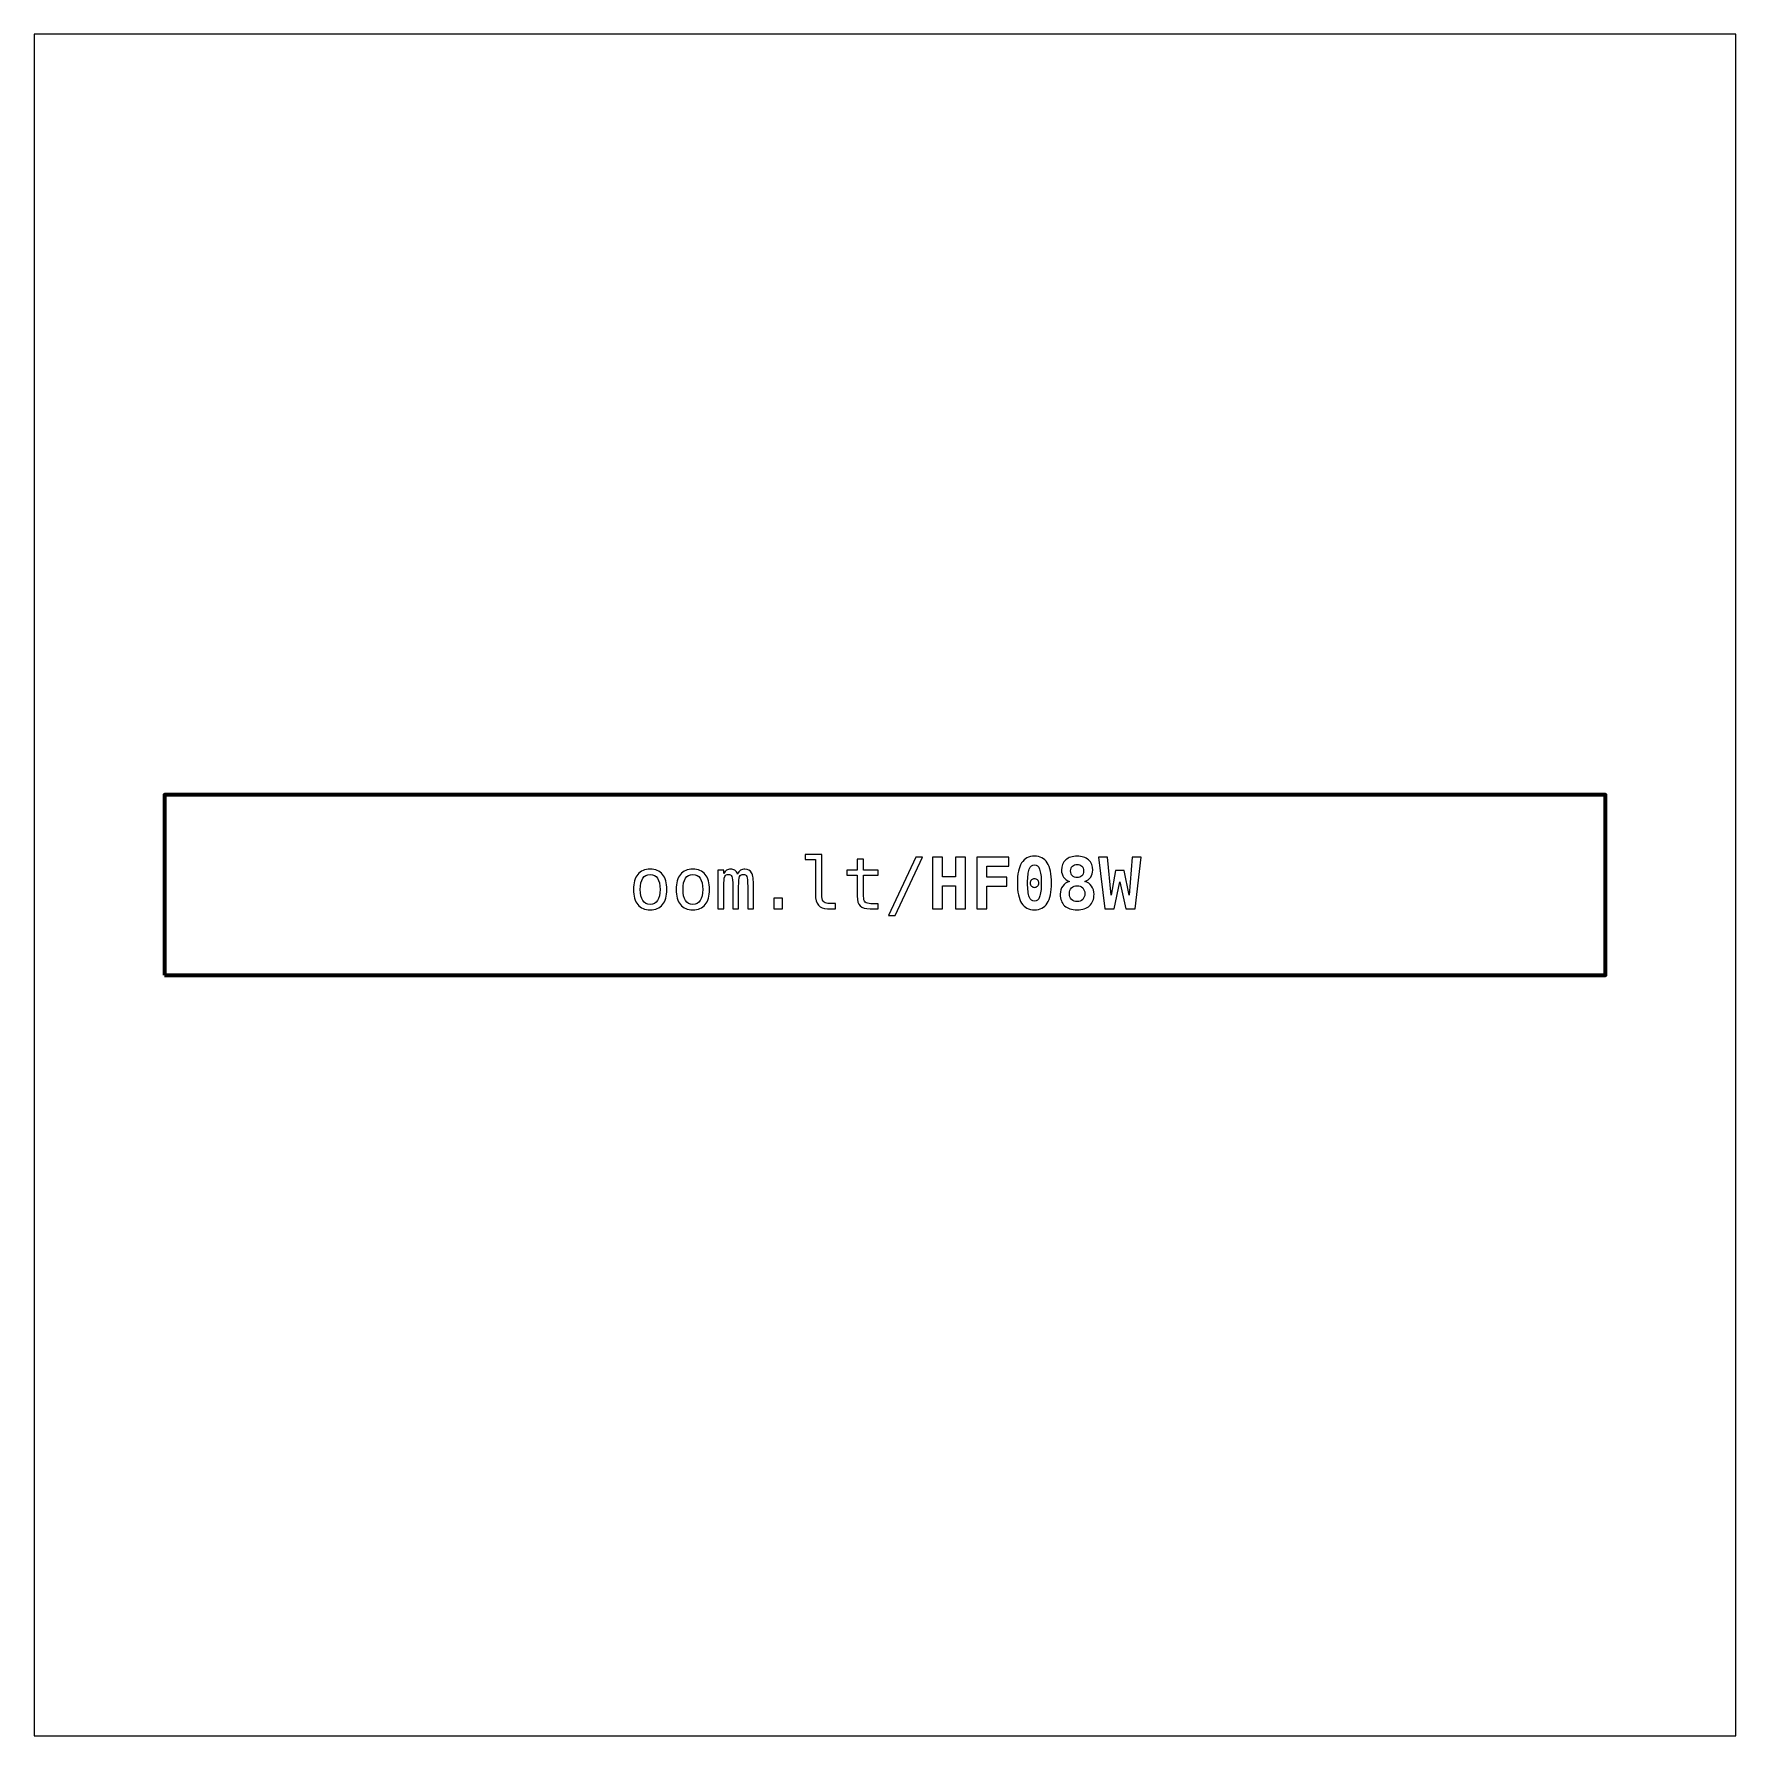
# Model space of a CAD drawing. Header units: centimetres. Extents: x -11.7 to -9.3, y -16.05 to -13.65.
import ezdxf

# ---------------------------------------------------------------- set-up
doc = ezdxf.new("R2010")
doc.units = ezdxf.units.CM
doc.header["$MEASUREMENT"] = 0
doc.layers.add('Layer 1', color=7, linetype='Continuous')

msp = doc.modelspace()

# ---------------------------------------------------------------- linework, layer by layer
at = {"layer": 'Layer 1', "color": 7}
msp.add_lwpolyline([(-11.7, -16.05), (-9.3, -16.05), (-9.3, -13.65), (-11.7, -13.65), (-11.7, -16.05)], close=True, dxfattribs=at)
at = {"layer": 'Layer 1', "color": 7, "lineweight": 100}
msp.add_lwpolyline([(-11.516, -14.977), (-9.484, -14.977), (-9.484, -14.723), (-11.516, -14.723), (-11.516, -14.977)], close=True, dxfattribs=at)
at = {"layer": 'Layer 1', "color": 250}
for points, knots in [([(-10.58922, -14.8638), (-10.58922, -14.86784), (-10.58848, -14.87087), (-10.587, -14.87292), (-10.587, -14.87292), (-10.58552, -14.87497), (-10.58333, -14.876), (-10.58043, -14.876), (-10.58043, -14.876), (-10.58043, -14.876), (-10.56993, -14.876), (-10.56993, -14.876), (-10.56993, -14.876), (-10.56993, -14.876), (-10.56993, -14.88362), (-10.56993, -14.88362), (-10.56993, -14.88362), (-10.56993, -14.88362), (-10.5813, -14.88362), (-10.5813, -14.88362), (-10.5813, -14.88362), (-10.58668, -14.88362), (-10.59083, -14.88189), (-10.59378, -14.87844), (-10.59378, -14.87844), (-10.59673, -14.87499), (-10.5982, -14.8701), (-10.5982, -14.8638), (-10.5982, -14.8638), (-10.5982, -14.8638), (-10.5982, -14.81413), (-10.5982, -14.81413), (-10.5982, -14.81413), (-10.5982, -14.81413), (-10.6126, -14.81413), (-10.6126, -14.81413), (-10.6126, -14.81413), (-10.6126, -14.81413), (-10.6126, -14.8071), (-10.6126, -14.8071), (-10.6126, -14.8071), (-10.6126, -14.8071), (-10.58922, -14.8071), (-10.58922, -14.8071), (-10.58922, -14.8071), (-10.58922, -14.8071), (-10.58922, -14.8638), (-10.58922, -14.8638)], [0, 0, 0, 0, 0.0833333, 0.0833333, 0.0833333, 0.0833333, 0.1666667, 0.1666667, 0.1666667, 0.1666667, 0.25, 0.25, 0.25, 0.25, 0.3333333, 0.3333333, 0.3333333, 0.3333333, 0.4166667, 0.4166667, 0.4166667, 0.4166667, 0.5, 0.5, 0.5, 0.5, 0.5833333, 0.5833333, 0.5833333, 0.5833333, 0.6666667, 0.6666667, 0.6666667, 0.6666667, 0.75, 0.75, 0.75, 0.75, 0.8333333, 0.8333333, 0.8333333, 0.8333333, 0.9166667, 0.9166667, 0.9166667, 0.9166667, 1, 1, 1, 1]), ([(-10.83117, -14.82761), (-10.82359, -14.82761), (-10.81779, -14.83006), (-10.81377, -14.83498), (-10.81377, -14.83498), (-10.80975, -14.8399), (-10.80774, -14.84702), (-10.80774, -14.85632), (-10.80774, -14.85632), (-10.80774, -14.86567), (-10.80974, -14.87279), (-10.81374, -14.87769), (-10.81374, -14.87769), (-10.81776, -14.88259), (-10.82356, -14.88504), (-10.83117, -14.88504), (-10.83117, -14.88504), (-10.83877, -14.88504), (-10.84456, -14.88259), (-10.84858, -14.87769), (-10.84858, -14.87769), (-10.85258, -14.87279), (-10.85458, -14.86567), (-10.85458, -14.85632), (-10.85458, -14.85632), (-10.85458, -14.84702), (-10.85258, -14.8399), (-10.84858, -14.83498), (-10.84858, -14.83498), (-10.84456, -14.83006), (-10.83877, -14.82761), (-10.83117, -14.82761)], [0, 0, 0, 0, 0.125, 0.125, 0.125, 0.125, 0.25, 0.25, 0.25, 0.25, 0.375, 0.375, 0.375, 0.375, 0.5, 0.5, 0.5, 0.5, 0.625, 0.625, 0.625, 0.625, 0.75, 0.75, 0.75, 0.75, 0.875, 0.875, 0.875, 0.875, 1, 1, 1, 1]), ([(-10.77096, -14.82761), (-10.76338, -14.82761), (-10.75758, -14.83006), (-10.75356, -14.83498), (-10.75356, -14.83498), (-10.74954, -14.8399), (-10.74753, -14.84702), (-10.74753, -14.85632), (-10.74753, -14.85632), (-10.74753, -14.86567), (-10.74953, -14.87279), (-10.75353, -14.87769), (-10.75353, -14.87769), (-10.75755, -14.88259), (-10.76335, -14.88504), (-10.77096, -14.88504), (-10.77096, -14.88504), (-10.77856, -14.88504), (-10.78435, -14.88259), (-10.78837, -14.87769), (-10.78837, -14.87769), (-10.79237, -14.87279), (-10.79437, -14.86567), (-10.79437, -14.85632), (-10.79437, -14.85632), (-10.79437, -14.84702), (-10.79237, -14.8399), (-10.78837, -14.83498), (-10.78837, -14.83498), (-10.78435, -14.83006), (-10.77856, -14.82761), (-10.77096, -14.82761)], [0, 0, 0, 0, 0.125, 0.125, 0.125, 0.125, 0.25, 0.25, 0.25, 0.25, 0.375, 0.375, 0.375, 0.375, 0.5, 0.5, 0.5, 0.5, 0.625, 0.625, 0.625, 0.625, 0.75, 0.75, 0.75, 0.75, 0.875, 0.875, 0.875, 0.875, 1, 1, 1, 1]), ([(-10.70784, -14.8345), (-10.70674, -14.83215), (-10.70532, -14.83041), (-10.7036, -14.8293), (-10.7036, -14.8293), (-10.7019, -14.82818), (-10.69984, -14.82761), (-10.69744, -14.82761), (-10.69744, -14.82761), (-10.69304, -14.82761), (-10.68993, -14.82931), (-10.68813, -14.83271), (-10.68813, -14.83271), (-10.68632, -14.83612), (-10.68542, -14.84252), (-10.68542, -14.85193), (-10.68542, -14.85193), (-10.68542, -14.85193), (-10.68542, -14.88362), (-10.68542, -14.88362), (-10.68542, -14.88362), (-10.68542, -14.88362), (-10.69362, -14.88362), (-10.69362, -14.88362), (-10.69362, -14.88362), (-10.69362, -14.88362), (-10.69362, -14.85232), (-10.69362, -14.85232), (-10.69362, -14.85232), (-10.69362, -14.8446), (-10.69405, -14.83982), (-10.69492, -14.83793), (-10.69492, -14.83793), (-10.69577, -14.83607), (-10.69735, -14.83513), (-10.69964, -14.83513), (-10.69964, -14.83513), (-10.70224, -14.83513), (-10.70402, -14.83613), (-10.70499, -14.83813), (-10.70499, -14.83813), (-10.70594, -14.84013), (-10.70642, -14.84487), (-10.70642, -14.85232), (-10.70642, -14.85232), (-10.70642, -14.85232), (-10.70642, -14.88362), (-10.70642, -14.88362), (-10.70642, -14.88362), (-10.70642, -14.88362), (-10.71462, -14.88362), (-10.71462, -14.88362), (-10.71462, -14.88362), (-10.71462, -14.88362), (-10.71462, -14.85232), (-10.71462, -14.85232), (-10.71462, -14.85232), (-10.71462, -14.8445), (-10.71509, -14.83968), (-10.71602, -14.83787), (-10.71602, -14.83787), (-10.71694, -14.83605), (-10.7186, -14.83513), (-10.72102, -14.83513), (-10.72102, -14.83513), (-10.7234, -14.83513), (-10.72506, -14.83613), (-10.72597, -14.83813), (-10.72597, -14.83813), (-10.72691, -14.84013), (-10.72737, -14.84487), (-10.72737, -14.85232), (-10.72737, -14.85232), (-10.72737, -14.85232), (-10.72737, -14.88362), (-10.72737, -14.88362), (-10.72737, -14.88362), (-10.72737, -14.88362), (-10.73552, -14.88362), (-10.73552, -14.88362), (-10.73552, -14.88362), (-10.73552, -14.88362), (-10.73552, -14.82893), (-10.73552, -14.82893), (-10.73552, -14.82893), (-10.73552, -14.82893), (-10.72737, -14.82893), (-10.72737, -14.82893), (-10.72737, -14.82893), (-10.72737, -14.82893), (-10.72737, -14.83361), (-10.72737, -14.83361), (-10.72737, -14.83361), (-10.72631, -14.83166), (-10.72496, -14.83018), (-10.72334, -14.82915), (-10.72334, -14.82915), (-10.72174, -14.82813), (-10.7199, -14.82761), (-10.71785, -14.82761), (-10.71785, -14.82761), (-10.71537, -14.82761), (-10.71332, -14.82818), (-10.71167, -14.82931), (-10.71167, -14.82931), (-10.71002, -14.83046), (-10.70875, -14.83218), (-10.70784, -14.8345)], [0, 0, 0, 0, 0.037037, 0.037037, 0.037037, 0.037037, 0.0740741, 0.0740741, 0.0740741, 0.0740741, 0.1111111, 0.1111111, 0.1111111, 0.1111111, 0.1481481, 0.1481481, 0.1481481, 0.1481481, 0.1851852, 0.1851852, 0.1851852, 0.1851852, 0.2222222, 0.2222222, 0.2222222, 0.2222222, 0.2592593, 0.2592593, 0.2592593, 0.2592593, 0.2962963, 0.2962963, 0.2962963, 0.2962963, 0.3333333, 0.3333333, 0.3333333, 0.3333333, 0.3703704, 0.3703704, 0.3703704, 0.3703704, 0.4074074, 0.4074074, 0.4074074, 0.4074074, 0.4444444, 0.4444444, 0.4444444, 0.4444444, 0.4814815, 0.4814815, 0.4814815, 0.4814815, 0.5185185, 0.5185185, 0.5185185, 0.5185185, 0.5555556, 0.5555556, 0.5555556, 0.5555556, 0.5925926, 0.5925926, 0.5925926, 0.5925926, 0.6296296, 0.6296296, 0.6296296, 0.6296296, 0.6666667, 0.6666667, 0.6666667, 0.6666667, 0.7037037, 0.7037037, 0.7037037, 0.7037037, 0.7407407, 0.7407407, 0.7407407, 0.7407407, 0.7777778, 0.7777778, 0.7777778, 0.7777778, 0.8148148, 0.8148148, 0.8148148, 0.8148148, 0.8518519, 0.8518519, 0.8518519, 0.8518519, 0.8888889, 0.8888889, 0.8888889, 0.8888889, 0.9259259, 0.9259259, 0.9259259, 0.9259259, 0.962963, 0.962963, 0.962963, 0.962963, 1, 1, 1, 1]), ([(-10.53022, -14.8134), (-10.53022, -14.8134), (-10.53022, -14.82893), (-10.53022, -14.82893), (-10.53022, -14.82893), (-10.53022, -14.82893), (-10.5098, -14.82893), (-10.5098, -14.82893), (-10.5098, -14.82893), (-10.5098, -14.82893), (-10.5098, -14.83592), (-10.5098, -14.83592), (-10.5098, -14.83592), (-10.5098, -14.83592), (-10.53022, -14.83592), (-10.53022, -14.83592), (-10.53022, -14.83592), (-10.53022, -14.83592), (-10.53022, -14.8656), (-10.53022, -14.8656), (-10.53022, -14.8656), (-10.53022, -14.86964), (-10.52946, -14.87245), (-10.52792, -14.87404), (-10.52792, -14.87404), (-10.52639, -14.87564), (-10.52372, -14.87644), (-10.51992, -14.87644), (-10.51992, -14.87644), (-10.51992, -14.87644), (-10.5098, -14.87644), (-10.5098, -14.87644), (-10.5098, -14.87644), (-10.5098, -14.87644), (-10.5098, -14.88362), (-10.5098, -14.88362), (-10.5098, -14.88362), (-10.5098, -14.88362), (-10.52079, -14.88362), (-10.52079, -14.88362), (-10.52079, -14.88362), (-10.52754, -14.88362), (-10.53229, -14.88227), (-10.53506, -14.87957), (-10.53506, -14.87957), (-10.53782, -14.87687), (-10.53921, -14.8722), (-10.53921, -14.8656), (-10.53921, -14.8656), (-10.53921, -14.8656), (-10.53921, -14.83592), (-10.53921, -14.83592), (-10.53921, -14.83592), (-10.53921, -14.83592), (-10.55381, -14.83592), (-10.55381, -14.83592), (-10.55381, -14.83592), (-10.55381, -14.83592), (-10.55381, -14.82893), (-10.55381, -14.82893), (-10.55381, -14.82893), (-10.55381, -14.82893), (-10.53921, -14.82893), (-10.53921, -14.82893), (-10.53921, -14.82893), (-10.53921, -14.82893), (-10.53921, -14.8134), (-10.53921, -14.8134), (-10.53921, -14.8134), (-10.53921, -14.8134), (-10.53022, -14.8134), (-10.53022, -14.8134)], [0, 0, 0, 0, 0.0555556, 0.0555556, 0.0555556, 0.0555556, 0.1111111, 0.1111111, 0.1111111, 0.1111111, 0.1666667, 0.1666667, 0.1666667, 0.1666667, 0.2222222, 0.2222222, 0.2222222, 0.2222222, 0.2777778, 0.2777778, 0.2777778, 0.2777778, 0.3333333, 0.3333333, 0.3333333, 0.3333333, 0.3888889, 0.3888889, 0.3888889, 0.3888889, 0.4444444, 0.4444444, 0.4444444, 0.4444444, 0.5, 0.5, 0.5, 0.5, 0.5555556, 0.5555556, 0.5555556, 0.5555556, 0.6111111, 0.6111111, 0.6111111, 0.6111111, 0.6666667, 0.6666667, 0.6666667, 0.6666667, 0.7222222, 0.7222222, 0.7222222, 0.7222222, 0.7777778, 0.7777778, 0.7777778, 0.7777778, 0.8333333, 0.8333333, 0.8333333, 0.8333333, 0.8888889, 0.8888889, 0.8888889, 0.8888889, 0.9444444, 0.9444444, 0.9444444, 0.9444444, 1, 1, 1, 1]), ([(-10.45658, -14.81071), (-10.45658, -14.81071), (-10.44729, -14.81071), (-10.44729, -14.81071), (-10.44729, -14.81071), (-10.44729, -14.81071), (-10.48568, -14.8929), (-10.48568, -14.8929), (-10.48568, -14.8929), (-10.48568, -14.8929), (-10.49502, -14.8929), (-10.49502, -14.8929), (-10.49502, -14.8929), (-10.49502, -14.8929), (-10.45658, -14.81071), (-10.45658, -14.81071)], [0, 0, 0, 0, 0.25, 0.25, 0.25, 0.25, 0.5, 0.5, 0.5, 0.5, 0.75, 0.75, 0.75, 0.75, 1, 1, 1, 1]), ([(-10.43311, -14.81071), (-10.43311, -14.81071), (-10.4187, -14.81071), (-10.4187, -14.81071), (-10.4187, -14.81071), (-10.4187, -14.81071), (-10.4187, -14.8385), (-10.4187, -14.8385), (-10.4187, -14.8385), (-10.4187, -14.8385), (-10.40067, -14.8385), (-10.40067, -14.8385), (-10.40067, -14.8385), (-10.40067, -14.8385), (-10.40067, -14.81071), (-10.40067, -14.81071), (-10.40067, -14.81071), (-10.40067, -14.81071), (-10.38627, -14.81071), (-10.38627, -14.81071), (-10.38627, -14.81071), (-10.38627, -14.81071), (-10.38627, -14.88362), (-10.38627, -14.88362), (-10.38627, -14.88362), (-10.38627, -14.88362), (-10.40067, -14.88362), (-10.40067, -14.88362), (-10.40067, -14.88362), (-10.40067, -14.88362), (-10.40067, -14.8512), (-10.40067, -14.8512), (-10.40067, -14.8512), (-10.40067, -14.8512), (-10.4187, -14.8512), (-10.4187, -14.8512), (-10.4187, -14.8512), (-10.4187, -14.8512), (-10.4187, -14.88362), (-10.4187, -14.88362), (-10.4187, -14.88362), (-10.4187, -14.88362), (-10.43311, -14.88362), (-10.43311, -14.88362), (-10.43311, -14.88362), (-10.43311, -14.88362), (-10.43311, -14.81071), (-10.43311, -14.81071)], [0, 0, 0, 0, 0.0833333, 0.0833333, 0.0833333, 0.0833333, 0.1666667, 0.1666667, 0.1666667, 0.1666667, 0.25, 0.25, 0.25, 0.25, 0.3333333, 0.3333333, 0.3333333, 0.3333333, 0.4166667, 0.4166667, 0.4166667, 0.4166667, 0.5, 0.5, 0.5, 0.5, 0.5833333, 0.5833333, 0.5833333, 0.5833333, 0.6666667, 0.6666667, 0.6666667, 0.6666667, 0.75, 0.75, 0.75, 0.75, 0.8333333, 0.8333333, 0.8333333, 0.8333333, 0.9166667, 0.9166667, 0.9166667, 0.9166667, 1, 1, 1, 1]), ([(-10.32527, -14.82341), (-10.32527, -14.82341), (-10.35629, -14.82341), (-10.35629, -14.82341), (-10.35629, -14.82341), (-10.35629, -14.82341), (-10.35629, -14.83913), (-10.35629, -14.83913), (-10.35629, -14.83913), (-10.35629, -14.83913), (-10.32806, -14.83913), (-10.32806, -14.83913), (-10.32806, -14.83913), (-10.32806, -14.83913), (-10.32806, -14.85183), (-10.32806, -14.85183), (-10.32806, -14.85183), (-10.32806, -14.85183), (-10.35629, -14.85183), (-10.35629, -14.85183), (-10.35629, -14.85183), (-10.35629, -14.85183), (-10.35629, -14.88362), (-10.35629, -14.88362), (-10.35629, -14.88362), (-10.35629, -14.88362), (-10.3707, -14.88362), (-10.3707, -14.88362), (-10.3707, -14.88362), (-10.3707, -14.88362), (-10.3707, -14.81071), (-10.3707, -14.81071), (-10.3707, -14.81071), (-10.3707, -14.81071), (-10.32527, -14.81071), (-10.32527, -14.81071), (-10.32527, -14.81071), (-10.32527, -14.81071), (-10.32527, -14.82341), (-10.32527, -14.82341)], [0, 0, 0, 0, 0.1, 0.1, 0.1, 0.1, 0.2, 0.2, 0.2, 0.2, 0.3, 0.3, 0.3, 0.3, 0.4, 0.4, 0.4, 0.4, 0.5, 0.5, 0.5, 0.5, 0.6, 0.6, 0.6, 0.6, 0.7, 0.7, 0.7, 0.7, 0.8, 0.8, 0.8, 0.8, 0.9, 0.9, 0.9, 0.9, 1, 1, 1, 1]), ([(-10.31337, -14.84723), (-10.31337, -14.83462), (-10.31137, -14.82515), (-10.30737, -14.81885), (-10.30737, -14.81885), (-10.30335, -14.81255), (-10.29733, -14.8094), (-10.28928, -14.8094), (-10.28928, -14.8094), (-10.28122, -14.8094), (-10.27518, -14.81253), (-10.27117, -14.81881), (-10.27117, -14.81881), (-10.26716, -14.8251), (-10.26516, -14.83458), (-10.26516, -14.84723), (-10.26516, -14.84723), (-10.26516, -14.85987), (-10.26716, -14.86934), (-10.27117, -14.87562), (-10.27117, -14.87562), (-10.27518, -14.8819), (-10.28122, -14.88504), (-10.28928, -14.88504), (-10.28928, -14.88504), (-10.29733, -14.88504), (-10.30335, -14.88189), (-10.30737, -14.87559), (-10.30737, -14.87559), (-10.31137, -14.86929), (-10.31337, -14.85983), (-10.31337, -14.84723)], [0, 0, 0, 0, 0.125, 0.125, 0.125, 0.125, 0.25, 0.25, 0.25, 0.25, 0.375, 0.375, 0.375, 0.375, 0.5, 0.5, 0.5, 0.5, 0.625, 0.625, 0.625, 0.625, 0.75, 0.75, 0.75, 0.75, 0.875, 0.875, 0.875, 0.875, 1, 1, 1, 1]), ([(-10.28928, -14.8216), (-10.29262, -14.8216), (-10.29503, -14.82363), (-10.29657, -14.8277), (-10.29657, -14.8277), (-10.2981, -14.83178), (-10.29887, -14.83828), (-10.29887, -14.84723), (-10.29887, -14.84723), (-10.29887, -14.85617), (-10.2981, -14.86265), (-10.29657, -14.86673), (-10.29657, -14.86673), (-10.29503, -14.8708), (-10.29262, -14.87284), (-10.28928, -14.87284), (-10.28928, -14.87284), (-10.28593, -14.87284), (-10.2835, -14.8708), (-10.28197, -14.86673), (-10.28197, -14.86673), (-10.28043, -14.86265), (-10.27967, -14.85617), (-10.27967, -14.84723), (-10.27967, -14.84723), (-10.27967, -14.83828), (-10.28043, -14.83178), (-10.28197, -14.8277), (-10.28197, -14.8277), (-10.2835, -14.82363), (-10.28593, -14.8216), (-10.28928, -14.8216)], [0, 0, 0, 0, 0.125, 0.125, 0.125, 0.125, 0.25, 0.25, 0.25, 0.25, 0.375, 0.375, 0.375, 0.375, 0.5, 0.5, 0.5, 0.5, 0.625, 0.625, 0.625, 0.625, 0.75, 0.75, 0.75, 0.75, 0.875, 0.875, 0.875, 0.875, 1, 1, 1, 1]), ([(-10.23977, -14.84498), (-10.24346, -14.84372), (-10.24626, -14.84172), (-10.24818, -14.839), (-10.24818, -14.839), (-10.25009, -14.83628), (-10.25106, -14.83296), (-10.25106, -14.82901), (-10.25106, -14.82901), (-10.25106, -14.82296), (-10.24909, -14.81818), (-10.24514, -14.81466), (-10.24514, -14.81466), (-10.24121, -14.81115), (-10.23586, -14.8094), (-10.22907, -14.8094), (-10.22907, -14.8094), (-10.22227, -14.8094), (-10.21691, -14.81115), (-10.21297, -14.81466), (-10.21297, -14.81466), (-10.20902, -14.81818), (-10.20705, -14.82296), (-10.20705, -14.82901), (-10.20705, -14.82901), (-10.20705, -14.83293), (-10.208, -14.83623), (-10.20989, -14.83895), (-10.20989, -14.83895), (-10.21177, -14.84167), (-10.21452, -14.84368), (-10.21814, -14.84498), (-10.21814, -14.84498), (-10.21411, -14.84622), (-10.21096, -14.84843), (-10.20867, -14.85163), (-10.20867, -14.85163), (-10.20639, -14.85482), (-10.20525, -14.85865), (-10.20525, -14.8631), (-10.20525, -14.8631), (-10.20525, -14.8701), (-10.20732, -14.87552), (-10.21146, -14.87932), (-10.21146, -14.87932), (-10.21559, -14.88314), (-10.22147, -14.88504), (-10.22907, -14.88504), (-10.22907, -14.88504), (-10.23666, -14.88504), (-10.24253, -14.88314), (-10.24666, -14.87932), (-10.24666, -14.87932), (-10.25079, -14.87552), (-10.25286, -14.8701), (-10.25286, -14.8631), (-10.25286, -14.8631), (-10.25286, -14.85862), (-10.25171, -14.85477), (-10.24939, -14.85158), (-10.24939, -14.85158), (-10.24708, -14.84838), (-10.24388, -14.84618), (-10.23977, -14.84498)], [0, 0, 0, 0, 0.0625, 0.0625, 0.0625, 0.0625, 0.125, 0.125, 0.125, 0.125, 0.1875, 0.1875, 0.1875, 0.1875, 0.25, 0.25, 0.25, 0.25, 0.3125, 0.3125, 0.3125, 0.3125, 0.375, 0.375, 0.375, 0.375, 0.4375, 0.4375, 0.4375, 0.4375, 0.5, 0.5, 0.5, 0.5, 0.5625, 0.5625, 0.5625, 0.5625, 0.625, 0.625, 0.625, 0.625, 0.6875, 0.6875, 0.6875, 0.6875, 0.75, 0.75, 0.75, 0.75, 0.8125, 0.8125, 0.8125, 0.8125, 0.875, 0.875, 0.875, 0.875, 0.9375, 0.9375, 0.9375, 0.9375, 1, 1, 1, 1]), ([(-10.23826, -14.8302), (-10.23826, -14.83305), (-10.23744, -14.83533), (-10.23579, -14.837), (-10.23579, -14.837), (-10.23416, -14.83868), (-10.23191, -14.83952), (-10.22907, -14.83952), (-10.22907, -14.83952), (-10.22622, -14.83952), (-10.22396, -14.83868), (-10.22232, -14.837), (-10.22232, -14.837), (-10.22067, -14.83533), (-10.21986, -14.83305), (-10.21986, -14.8302), (-10.21986, -14.8302), (-10.21986, -14.82736), (-10.22067, -14.82513), (-10.22232, -14.82348), (-10.22232, -14.82348), (-10.22396, -14.82183), (-10.22622, -14.82101), (-10.22907, -14.82101), (-10.22907, -14.82101), (-10.23187, -14.82101), (-10.23411, -14.82185), (-10.23577, -14.8235), (-10.23577, -14.8235), (-10.23742, -14.82516), (-10.23826, -14.8274), (-10.23826, -14.8302)], [0, 0, 0, 0, 0.125, 0.125, 0.125, 0.125, 0.25, 0.25, 0.25, 0.25, 0.375, 0.375, 0.375, 0.375, 0.5, 0.5, 0.5, 0.5, 0.625, 0.625, 0.625, 0.625, 0.75, 0.75, 0.75, 0.75, 0.875, 0.875, 0.875, 0.875, 1, 1, 1, 1]), ([(-10.19895, -14.81071), (-10.19895, -14.81071), (-10.18635, -14.81071), (-10.18635, -14.81071), (-10.18635, -14.81071), (-10.18635, -14.81071), (-10.18113, -14.86423), (-10.18113, -14.86423), (-10.18113, -14.86423), (-10.18113, -14.86423), (-10.17483, -14.82961), (-10.17483, -14.82961), (-10.17483, -14.82961), (-10.17483, -14.82961), (-10.16286, -14.82961), (-10.16286, -14.82961), (-10.16286, -14.82961), (-10.16286, -14.82961), (-10.15555, -14.86423), (-10.15555, -14.86423), (-10.15555, -14.86423), (-10.15555, -14.86423), (-10.15145, -14.81071), (-10.15145, -14.81071), (-10.15145, -14.81071), (-10.15145, -14.81071), (-10.13874, -14.81071), (-10.13874, -14.81071), (-10.13874, -14.81071), (-10.13874, -14.81071), (-10.14714, -14.88362), (-10.14714, -14.88362), (-10.14714, -14.88362), (-10.14714, -14.88362), (-10.16056, -14.88362), (-10.16056, -14.88362), (-10.16056, -14.88362), (-10.16056, -14.88362), (-10.16886, -14.84533), (-10.16886, -14.84533), (-10.16886, -14.84533), (-10.16886, -14.84533), (-10.17663, -14.88362), (-10.17663, -14.88362), (-10.17663, -14.88362), (-10.17663, -14.88362), (-10.18997, -14.88362), (-10.18997, -14.88362), (-10.18997, -14.88362), (-10.18997, -14.88362), (-10.19895, -14.81071), (-10.19895, -14.81071)], [0, 0, 0, 0, 0.0769231, 0.0769231, 0.0769231, 0.0769231, 0.1538462, 0.1538462, 0.1538462, 0.1538462, 0.2307692, 0.2307692, 0.2307692, 0.2307692, 0.3076923, 0.3076923, 0.3076923, 0.3076923, 0.3846154, 0.3846154, 0.3846154, 0.3846154, 0.4615385, 0.4615385, 0.4615385, 0.4615385, 0.5384615, 0.5384615, 0.5384615, 0.5384615, 0.6153846, 0.6153846, 0.6153846, 0.6153846, 0.6923077, 0.6923077, 0.6923077, 0.6923077, 0.7692308, 0.7692308, 0.7692308, 0.7692308, 0.8461538, 0.8461538, 0.8461538, 0.8461538, 0.9230769, 0.9230769, 0.9230769, 0.9230769, 1, 1, 1, 1]), ([(-10.83117, -14.83523), (-10.83574, -14.83523), (-10.83919, -14.837), (-10.84154, -14.84055), (-10.84154, -14.84055), (-10.84389, -14.8441), (-10.84506, -14.84937), (-10.84506, -14.85632), (-10.84506, -14.85632), (-10.84506, -14.86325), (-10.84389, -14.8685), (-10.84154, -14.87207), (-10.84154, -14.87207), (-10.83919, -14.87564), (-10.83574, -14.87742), (-10.83117, -14.87742), (-10.83117, -14.87742), (-10.82659, -14.87742), (-10.82312, -14.87564), (-10.82077, -14.87207), (-10.82077, -14.87207), (-10.81842, -14.8685), (-10.81726, -14.86325), (-10.81726, -14.85632), (-10.81726, -14.85632), (-10.81726, -14.84937), (-10.81842, -14.8441), (-10.82077, -14.84055), (-10.82077, -14.84055), (-10.82312, -14.837), (-10.82659, -14.83523), (-10.83117, -14.83523)], [0, 0, 0, 0, 0.125, 0.125, 0.125, 0.125, 0.25, 0.25, 0.25, 0.25, 0.375, 0.375, 0.375, 0.375, 0.5, 0.5, 0.5, 0.5, 0.625, 0.625, 0.625, 0.625, 0.75, 0.75, 0.75, 0.75, 0.875, 0.875, 0.875, 0.875, 1, 1, 1, 1]), ([(-10.77096, -14.83523), (-10.77553, -14.83523), (-10.77898, -14.837), (-10.78133, -14.84055), (-10.78133, -14.84055), (-10.78368, -14.8441), (-10.78485, -14.84937), (-10.78485, -14.85632), (-10.78485, -14.85632), (-10.78485, -14.86325), (-10.78368, -14.8685), (-10.78133, -14.87207), (-10.78133, -14.87207), (-10.77898, -14.87564), (-10.77553, -14.87742), (-10.77096, -14.87742), (-10.77096, -14.87742), (-10.76638, -14.87742), (-10.76291, -14.87564), (-10.76056, -14.87207), (-10.76056, -14.87207), (-10.75821, -14.8685), (-10.75705, -14.86325), (-10.75705, -14.85632), (-10.75705, -14.85632), (-10.75705, -14.84937), (-10.75821, -14.8441), (-10.76056, -14.84055), (-10.76056, -14.84055), (-10.76291, -14.837), (-10.76638, -14.83523), (-10.77096, -14.83523)], [0, 0, 0, 0, 0.125, 0.125, 0.125, 0.125, 0.25, 0.25, 0.25, 0.25, 0.375, 0.375, 0.375, 0.375, 0.5, 0.5, 0.5, 0.5, 0.625, 0.625, 0.625, 0.625, 0.75, 0.75, 0.75, 0.75, 0.875, 0.875, 0.875, 0.875, 1, 1, 1, 1]), ([(-10.29535, -14.84723), (-10.29535, -14.84552), (-10.29477, -14.84407), (-10.29358, -14.8429), (-10.29358, -14.8429), (-10.29242, -14.84172), (-10.29098, -14.84113), (-10.28928, -14.84113), (-10.28928, -14.84113), (-10.28757, -14.84113), (-10.28612, -14.84172), (-10.28495, -14.8429), (-10.28495, -14.8429), (-10.28377, -14.84407), (-10.28318, -14.84552), (-10.28318, -14.84723), (-10.28318, -14.84723), (-10.28318, -14.84893), (-10.28377, -14.85037), (-10.28495, -14.85153), (-10.28495, -14.85153), (-10.28612, -14.85272), (-10.28757, -14.8533), (-10.28928, -14.8533), (-10.28928, -14.8533), (-10.29098, -14.8533), (-10.29242, -14.85272), (-10.29358, -14.85157), (-10.29358, -14.85157), (-10.29477, -14.85042), (-10.29535, -14.84897), (-10.29535, -14.84723)], [0, 0, 0, 0, 0.125, 0.125, 0.125, 0.125, 0.25, 0.25, 0.25, 0.25, 0.375, 0.375, 0.375, 0.375, 0.5, 0.5, 0.5, 0.5, 0.625, 0.625, 0.625, 0.625, 0.75, 0.75, 0.75, 0.75, 0.875, 0.875, 0.875, 0.875, 1, 1, 1, 1]), ([(-10.22907, -14.85108), (-10.23231, -14.85108), (-10.23491, -14.8521), (-10.23689, -14.85413), (-10.23689, -14.85413), (-10.23887, -14.85617), (-10.23987, -14.85887), (-10.23987, -14.86223), (-10.23987, -14.86223), (-10.23987, -14.86558), (-10.23887, -14.86829), (-10.23689, -14.87034), (-10.23689, -14.87034), (-10.23491, -14.87239), (-10.23231, -14.87342), (-10.22907, -14.87342), (-10.22907, -14.87342), (-10.22586, -14.87342), (-10.22324, -14.87237), (-10.22124, -14.87029), (-10.22124, -14.87029), (-10.21924, -14.8682), (-10.21824, -14.86552), (-10.21824, -14.86223), (-10.21824, -14.86223), (-10.21824, -14.85887), (-10.21924, -14.85617), (-10.22122, -14.85413), (-10.22122, -14.85413), (-10.22321, -14.8521), (-10.22582, -14.85108), (-10.22907, -14.85108)], [0, 0, 0, 0, 0.125, 0.125, 0.125, 0.125, 0.25, 0.25, 0.25, 0.25, 0.375, 0.375, 0.375, 0.375, 0.5, 0.5, 0.5, 0.5, 0.625, 0.625, 0.625, 0.625, 0.75, 0.75, 0.75, 0.75, 0.875, 0.875, 0.875, 0.875, 1, 1, 1, 1]), ([(-10.65674, -14.86872), (-10.65674, -14.86872), (-10.64444, -14.86872), (-10.64444, -14.86872), (-10.64444, -14.86872), (-10.64444, -14.86872), (-10.64444, -14.88362), (-10.64444, -14.88362), (-10.64444, -14.88362), (-10.64444, -14.88362), (-10.65674, -14.88362), (-10.65674, -14.88362), (-10.65674, -14.88362), (-10.65674, -14.88362), (-10.65674, -14.86872), (-10.65674, -14.86872)], [0, 0, 0, 0, 0.25, 0.25, 0.25, 0.25, 0.5, 0.5, 0.5, 0.5, 0.75, 0.75, 0.75, 0.75, 1, 1, 1, 1])]:
    msp.add_open_spline(points, degree=3, knots=knots, dxfattribs=at)

doc.saveas('drawing.dxf')
